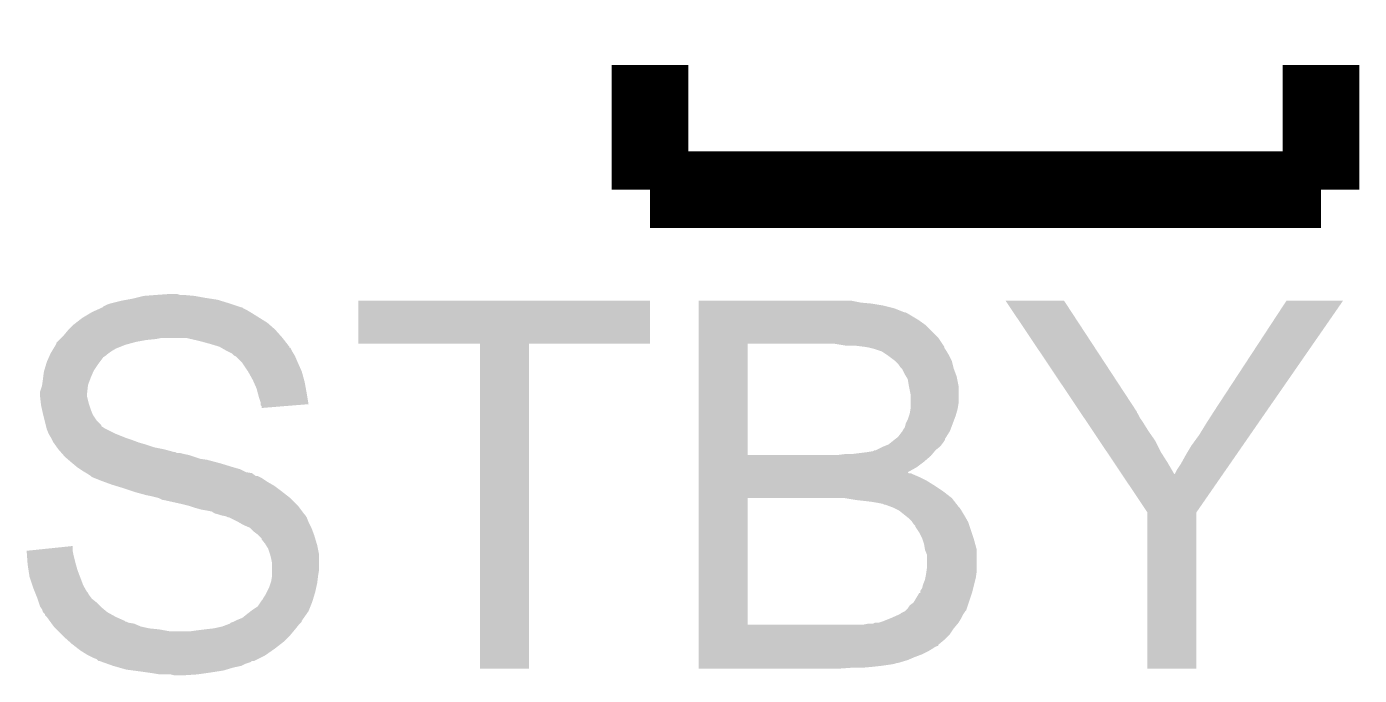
# Model space of a CAD drawing. Extents: x -4.2 to 27.1, y -3.9 to 55.1.
# Drawn here: x 3.302 to 6.833, y 6.205 to 7.925 of the extents above; entities that cross this region are included whole.
import ezdxf

# ---------------------------------------------------------------- set-up
doc = ezdxf.new("R2010")
doc.units = 0
doc.layers.add('MCP2517FD_CLICK_GTO', color=14, linetype='CONTINUOUS')

msp = doc.modelspace()

# ---------------------------------------------------------------- linework, layer by layer
at = {"layer": 'MCP2517FD_CLICK_GTO', "const_width": 0.2032}
for points in [[(4.953, 7.493), (4.953, 7.8232)], [(6.731, 7.493), (6.731, 7.8232)], [(4.953, 7.493), (6.731, 7.493)]]:
    msp.add_lwpolyline(points, dxfattribs=at)
at = {"layer": 'MCP2517FD_CLICK_GTO'}
for points in [[(3.56743, 7.2009), (3.5814, 7.20344), (3.807462, 7.2009), (3.790952, 7.20344)], [(3.5814, 7.20344), (3.59156, 7.20598), (3.790952, 7.20344), (3.77444, 7.20598)], [(3.59156, 7.20598), (3.611882, 7.21106), (3.77444, 7.20598), (3.7465, 7.21106)], [(3.611882, 7.21106), (3.6449, 7.2136), (3.7465, 7.21106), (3.71856, 7.2136)], [(3.6449, 7.2136), (3.68043, 7.216138), (3.708404, 7.2136), (3.700782, 7.216138)], [(3.68043, 7.216138), (3.680458, 7.21614), (3.700782, 7.216138), (3.680458, 7.21614)], [(3.470488, 7.16534), (3.474722, 7.16788), (3.8989, 7.16534), (3.894666, 7.16788)], [(3.474722, 7.16788), (3.485894, 7.17296), (3.894666, 7.16788), (3.886198, 7.17296)], [(3.485894, 7.17296), (3.497064, 7.178038), (3.886198, 7.17296), (3.876044, 7.178038)], [(3.497064, 7.178038), (3.502642, 7.180574), (3.876044, 7.178038), (3.873506, 7.180574)], [(3.502642, 7.180574), (3.502654, 7.18058), (3.873506, 7.180574), (3.870964, 7.18058)], [(3.502654, 7.18058), (3.50266, 7.180582), (3.870964, 7.18058), (3.870958, 7.180582)], [(3.50266, 7.180582), (3.505204, 7.183122), (3.870958, 7.180582), (3.863338, 7.183122)], [(3.505204, 7.183122), (3.515362, 7.1882), (3.863338, 7.183122), (3.848102, 7.1882)], [(3.515362, 7.1882), (3.52298, 7.190738), (3.848102, 7.1882), (3.840488, 7.190738)], [(3.52298, 7.190738), (3.522986, 7.19074), (3.840488, 7.190738), (3.84048, 7.19074)], [(3.522986, 7.19074), (3.55346, 7.19836), (3.84048, 7.19074), (3.815718, 7.19836)], [(3.55346, 7.19836), (3.56743, 7.2009), (3.815718, 7.19836), (3.807462, 7.2009)], [(4.18084, 7.084082), (4.18086, 7.198338), (4.952978, 7.084082), (4.953, 7.198338)], [(4.18086, 7.198338), (4.180862, 7.19836), (4.953, 7.198338), (4.180862, 7.19836)], [(5.08256, 7.19328), (5.082562, 7.19836), (5.5118, 7.19328), (5.486402, 7.19836)], [(5.08256, 7.19074), (5.08256, 7.19328), (5.53974, 7.19074), (5.5118, 7.19328)], [(5.08256, 7.18566), (5.08256, 7.19074), (5.57022, 7.18566), (5.53974, 7.19074)], [(5.08256, 7.178038), (5.08256, 7.18566), (5.600702, 7.178038), (5.57022, 7.18566)], [(5.08256, 7.16788), (5.08256, 7.178038), (5.626104, 7.16788), (5.600702, 7.178038)], [(5.08256, 7.167878), (5.08256, 7.16788), (5.628644, 7.167878), (5.626104, 7.16788)], [(5.08256, 7.1628), (5.08256, 7.167878), (5.638798, 7.1628), (5.628644, 7.167878)], [(5.895386, 7.19835), (5.89538, 7.198356), (6.050284, 7.19835), (5.89538, 7.198356)], [(6.092676, 6.903716), (5.895386, 7.19835), (6.24332, 6.903716), (6.050284, 7.19835)], [(6.4516, 6.91134), (6.639546, 7.198324), (6.590714, 6.91134), (6.789396, 7.198324)], [(6.639546, 7.198324), (6.63957, 7.19836), (6.789396, 7.198324), (6.63957, 7.19836)], [(3.41376, 7.12216), (3.426462, 7.13486), (3.95986, 7.12216), (3.945348, 7.13486)], [(3.426462, 7.13486), (3.432992, 7.13994), (3.945348, 7.13486), (3.939542, 7.13994)], [(3.432992, 7.13994), (3.449322, 7.152642), (3.939542, 7.13994), (3.919218, 7.152642)], [(3.449322, 7.152642), (3.470488, 7.16534), (3.919218, 7.152642), (3.8989, 7.16534)], [(5.082558, 7.0993), (5.08256, 7.134858), (5.71754, 7.0993), (5.681982, 7.134858)], [(5.08256, 7.147562), (5.08256, 7.1628), (5.6642, 7.147562), (5.638798, 7.1628)], [(5.08256, 7.134858), (5.08256, 7.147562), (5.681982, 7.134858), (5.6642, 7.147562)], [(3.38836, 7.09422), (3.3909, 7.09676), (3.6195, 7.09422), (3.644902, 7.09676)], [(3.3909, 7.09676), (3.39344, 7.0993), (3.644902, 7.09676), (3.657598, 7.0993)], [(3.39344, 7.0993), (3.393442, 7.099302), (3.98018, 7.0993), (3.980178, 7.099302)], [(3.393442, 7.099302), (3.39852, 7.10438), (3.980178, 7.099302), (3.975666, 7.10438)], [(3.39852, 7.10438), (3.411218, 7.119618), (3.975666, 7.10438), (3.96212, 7.119618)], [(3.411218, 7.119618), (3.41376, 7.12216), (3.96212, 7.119618), (3.95986, 7.12216)], [(3.7592, 7.09168), (3.726178, 7.0993), (3.986106, 7.09168), (3.98018, 7.0993)], [(5.082558, 7.08406), (5.082558, 7.0993), (5.7277, 7.08406), (5.71754, 7.0993)], [(3.3655, 7.05866), (3.368546, 7.06374), (3.518748, 7.05866), (3.52552, 7.06374)], [(3.368546, 7.06374), (3.373118, 7.07136), (3.52552, 7.06374), (3.538218, 7.07136)], [(3.373118, 7.07136), (3.379212, 7.08152), (3.538218, 7.07136), (3.563618, 7.08152)], [(3.379212, 7.08152), (3.38074, 7.084064), (3.563618, 7.08152), (3.572946, 7.084064)], [(3.38074, 7.084064), (3.380746, 7.086606), (3.572946, 7.084064), (3.582268, 7.086606)], [(3.380746, 7.086606), (3.38328, 7.08914), (3.582268, 7.086606), (3.59156, 7.08914)], [(3.38328, 7.08914), (3.38836, 7.09422), (3.59156, 7.08914), (3.6195, 7.09422)], [(3.78714, 7.08406), (3.7592, 7.09168), (3.992032, 7.08406), (3.986106, 7.09168)], [(3.812538, 7.076442), (3.78714, 7.08406), (3.997956, 7.076442), (3.992032, 7.08406)], [(3.81255, 7.076436), (3.812538, 7.076442), (3.99796, 7.076436), (3.997956, 7.076442)], [(3.816988, 7.0739), (3.81255, 7.076436), (3.997982, 7.0739), (3.99796, 7.076436)], [(3.817012, 7.073886), (3.816988, 7.0739), (4.000506, 7.073886), (3.997982, 7.0739)], [(3.830322, 7.06628), (3.817012, 7.073886), (4.004312, 7.06628), (4.000506, 7.073886)], [(3.835398, 7.063742), (3.830322, 7.06628), (4.00558, 7.063742), (4.004312, 7.06628)], [(3.845556, 7.058662), (3.835398, 7.063742), (4.008628, 7.058662), (4.00558, 7.063742)], [(4.503398, 7.08406), (4.18084, 7.084082), (4.952978, 7.08406), (4.952978, 7.084082)], [(4.5034, 7.084038), (4.503398, 7.08406), (4.63296, 7.084038), (4.952978, 7.08406)], [(4.50342, 6.223022), (4.5034, 7.084038), (4.632938, 6.223022), (4.63296, 7.084038)], [(5.082552, 6.789442), (5.082558, 7.08406), (5.21208, 6.789442), (5.212102, 7.08406)], [(5.473702, 7.07898), (5.443222, 7.08406), (5.731086, 7.07898), (5.7277, 7.08406)], [(5.51942, 7.07644), (5.4991, 7.07898), (5.732778, 7.07644), (5.731086, 7.07898)], [(5.519444, 7.076436), (5.51942, 7.07644), (5.73278, 7.076436), (5.732778, 7.07644)], [(5.53466, 7.0739), (5.519444, 7.076436), (5.732784, 7.0739), (5.73278, 7.076436)], [(5.534684, 7.073894), (5.53466, 7.0739), (5.732784, 7.073894), (5.732784, 7.0739)], [(5.544818, 7.07136), (5.534684, 7.073894), (5.734474, 7.07136), (5.732784, 7.073894)], [(5.560052, 7.066282), (5.544818, 7.07136), (5.73786, 7.066282), (5.734474, 7.07136)], [(5.567684, 7.063738), (5.560052, 7.066282), (5.739388, 7.063738), (5.73786, 7.066282)], [(5.58292, 7.05358), (5.567684, 7.063738), (5.74548, 7.05358), (5.739388, 7.063738)], [(3.34848, 7.01294), (3.353052, 7.02818), (3.4798, 7.01294), (3.48996, 7.02818)], [(3.353052, 7.02818), (3.35534, 7.035802), (3.48996, 7.02818), (3.495676, 7.035802)], [(3.35534, 7.035802), (3.360982, 7.048498), (3.495676, 7.035802), (3.505198, 7.048498)], [(3.360982, 7.048498), (3.363242, 7.05358), (3.505198, 7.048498), (3.51282, 7.05358)], [(3.363242, 7.05358), (3.36437, 7.056118), (3.51282, 7.05358), (3.51536, 7.056118)], [(3.36437, 7.056118), (3.3655, 7.05866), (3.51536, 7.056118), (3.518748, 7.05866)], [(3.85064, 7.053582), (3.845556, 7.058662), (4.011676, 7.053582), (4.008628, 7.058662)], [(3.855716, 7.051042), (3.85064, 7.053582), (4.013198, 7.051042), (4.011676, 7.053582)], [(3.855722, 7.051038), (3.855716, 7.051042), (4.0132, 7.051038), (4.013198, 7.051042)], [(3.873498, 7.033262), (3.855722, 7.051038), (4.02082, 7.033262), (4.0132, 7.051038)], [(3.8735, 7.03326), (3.873498, 7.033262), (4.02082, 7.03326), (4.02082, 7.033262)], [(3.88874, 7.0104), (3.8735, 7.03326), (4.030982, 7.0104), (4.02082, 7.03326)], [(5.60324, 7.038338), (5.58292, 7.05358), (5.753102, 7.038338), (5.74548, 7.05358)], [(5.61086, 7.03072), (5.60324, 7.038338), (5.755008, 7.03072), (5.753102, 7.038338)], [(5.615942, 7.023098), (5.61086, 7.03072), (5.756912, 7.023098), (5.755008, 7.03072)], [(3.34518, 6.99008), (3.345814, 6.99516), (3.470274, 6.99008), (3.47218, 6.99516)], [(3.345814, 6.99516), (3.34772, 7.010402), (3.47218, 6.99516), (3.478712, 7.010402)], [(3.34772, 7.010402), (3.34848, 7.01294), (3.478712, 7.010402), (3.4798, 7.01294)], [(3.90144, 6.98754), (3.88874, 7.0104), (4.037216, 6.98754), (4.030982, 7.0104)], [(5.621022, 7.018018), (5.615942, 7.023098), (5.758182, 7.018018), (5.756912, 7.023098)], [(5.621022, 7.018016), (5.621022, 7.018018), (5.758184, 7.018016), (5.758182, 7.018018)], [(5.62864, 7.002782), (5.621022, 7.018016), (5.763896, 7.002782), (5.758184, 7.018016)], [(5.63169, 6.997698), (5.62864, 7.002782), (5.7658, 6.997698), (5.763896, 7.002782)], [(5.63626, 6.990078), (5.63169, 6.997698), (5.767324, 6.990078), (5.7658, 6.997698)], [(3.33756, 6.951978), (3.337562, 6.957062), (3.46202, 6.951978), (3.462584, 6.957062)], [(3.337562, 6.957062), (3.34264, 6.972302), (3.462584, 6.957062), (3.464278, 6.972302)], [(3.34264, 6.972302), (3.343002, 6.974838), (3.464278, 6.972302), (3.46456, 6.974838)], [(3.343002, 6.974838), (3.34518, 6.99008), (3.46456, 6.974838), (3.470274, 6.99008)], [(3.903698, 6.982462), (3.90144, 6.98754), (4.0386, 6.982462), (4.037216, 6.98754)], [(3.9116, 6.964682), (3.903698, 6.982462), (4.041834, 6.964682), (4.0386, 6.982462)], [(3.914142, 6.95452), (3.9116, 6.964682), (4.04368, 6.95452), (4.041834, 6.964682)], [(5.6388, 6.97484), (5.63626, 6.990078), (5.770372, 6.97484), (5.767324, 6.990078)], [(5.63931, 6.972298), (5.6388, 6.97484), (5.77088, 6.972298), (5.770372, 6.97484)], [(5.64388, 6.949438), (5.63931, 6.972298), (5.77088, 6.949438), (5.77088, 6.972298)], [(3.33756, 6.944362), (3.33756, 6.951978), (3.46202, 6.944362), (3.46202, 6.951978)], [(3.337562, 6.944358), (3.33756, 6.944362), (3.46202, 6.944358), (3.46202, 6.944362)], [(3.339818, 6.924042), (3.337562, 6.944358), (3.4671, 6.924042), (3.46202, 6.944358)], [(3.3401, 6.921502), (3.339818, 6.924042), (3.467948, 6.921502), (3.4671, 6.924042)], [(3.342924, 6.9088), (3.3401, 6.921502), (3.47218, 6.9088), (3.467948, 6.921502)], [(3.916682, 6.94436), (3.914142, 6.95452), (4.045366, 6.94436), (4.04368, 6.95452)], [(3.921758, 6.929122), (3.916682, 6.94436), (4.047894, 6.929122), (4.045366, 6.94436)], [(3.92176, 6.924038), (3.921758, 6.929122), (4.048736, 6.924038), (4.047894, 6.929122)], [(3.92176, 6.921506), (3.92176, 6.924038), (4.017644, 6.921506), (4.048736, 6.924038)], [(3.924294, 6.918966), (3.92176, 6.921506), (3.986456, 6.918966), (4.017644, 6.921506)], [(5.64388, 6.926578), (5.64388, 6.949438), (5.77088, 6.926578), (5.77088, 6.949438)], [(5.64388, 6.913878), (5.64388, 6.926578), (5.768762, 6.913878), (5.77088, 6.926578)], [(3.34518, 6.89864), (3.342924, 6.9088), (3.476246, 6.89864), (3.47218, 6.9088)], [(3.345816, 6.896098), (3.34518, 6.89864), (3.477262, 6.896098), (3.476246, 6.89864)], [(3.349626, 6.880858), (3.345816, 6.896098), (3.487422, 6.880858), (3.477262, 6.896098)], [(3.9243, 6.913904), (3.924294, 6.918966), (3.9243, 6.913904), (3.986456, 6.918966)], [(5.63626, 6.8834), (5.639644, 6.89356), (5.759448, 6.8834), (5.76326, 6.89356)], [(5.639644, 6.89356), (5.641338, 6.898638), (5.76326, 6.89356), (5.76471, 6.898638)], [(5.641338, 6.898638), (5.643456, 6.911338), (5.76471, 6.898638), (5.76834, 6.911338)], [(5.643456, 6.911338), (5.64388, 6.913878), (5.76834, 6.911338), (5.768762, 6.913878)], [(6.09438, 6.901174), (6.092676, 6.903716), (6.243326, 6.901174), (6.24332, 6.903716)], [(6.096078, 6.898636), (6.09438, 6.901174), (6.245862, 6.898636), (6.243326, 6.901174)], [(6.10288, 6.888478), (6.096078, 6.898636), (6.250942, 6.888478), (6.245862, 6.898636)], [(6.113084, 6.87324), (6.10288, 6.888478), (6.2611, 6.87324), (6.250942, 6.888478)], [(6.42874, 6.87578), (6.4516, 6.91134), (6.566096, 6.87578), (6.590714, 6.91134)], [(3.352802, 6.868154), (3.349626, 6.880858), (3.50012, 6.868154), (3.487422, 6.880858)], [(3.353438, 6.865616), (3.352802, 6.868154), (3.500128, 6.865616), (3.50012, 6.868154)], [(3.354706, 6.86054), (3.353438, 6.865616), (3.507742, 6.86054), (3.500128, 6.865616)], [(3.35534, 6.858002), (3.354706, 6.86054), (3.512818, 6.858002), (3.507742, 6.86054)], [(3.36042, 6.8453), (3.35534, 6.858002), (3.53822, 6.8453), (3.512818, 6.858002)], [(5.61848, 6.847838), (5.621018, 6.85038), (5.744842, 6.847838), (5.746432, 6.85038)], [(5.621018, 6.85038), (5.622288, 6.852918), (5.746432, 6.85038), (5.748018, 6.852918)], [(5.622288, 6.852918), (5.62356, 6.855458), (5.748018, 6.852918), (5.74897, 6.855458)], [(5.62356, 6.855458), (5.628638, 6.863076), (5.74897, 6.855458), (5.751826, 6.863076)], [(5.628638, 6.863076), (5.631178, 6.873238), (5.751826, 6.863076), (5.755638, 6.873238)], [(5.631178, 6.873238), (5.63626, 6.8834), (5.755638, 6.873238), (5.759448, 6.8834)], [(6.12669, 6.852922), (6.113084, 6.87324), (6.2738, 6.852922), (6.2611, 6.87324)], [(6.1437, 6.827518), (6.12669, 6.852922), (6.29158, 6.827518), (6.2738, 6.852922)], [(6.40842, 6.84276), (6.42874, 6.87578), (6.543236, 6.84276), (6.566096, 6.87578)], [(3.36042, 6.845298), (3.36042, 6.8453), (3.538226, 6.845298), (3.53822, 6.8453)], [(3.366516, 6.83514), (3.36042, 6.845298), (3.563618, 6.83514), (3.538226, 6.845298)], [(3.36804, 6.832598), (3.366516, 6.83514), (3.571246, 6.832598), (3.563618, 6.83514)], [(3.36931, 6.83006), (3.36804, 6.832598), (3.57886, 6.83006), (3.571246, 6.832598)], [(3.37312, 6.822442), (3.36931, 6.83006), (3.599178, 6.822442), (3.57886, 6.83006)], [(3.37675, 6.81736), (3.37312, 6.822442), (3.61696, 6.81736), (3.599178, 6.822442)], [(3.382192, 6.80974), (3.37675, 6.81736), (3.639822, 6.80974), (3.61696, 6.81736)], [(5.57276, 6.81228), (5.585458, 6.81736), (5.722618, 6.81228), (5.726428, 6.81736)], [(5.585458, 6.81736), (5.591808, 6.82244), (5.726428, 6.81736), (5.73024, 6.82244)], [(5.591808, 6.82244), (5.601326, 6.830054), (5.73024, 6.82244), (5.735316, 6.830054)], [(5.601326, 6.830054), (5.604504, 6.832596), (5.735316, 6.830054), (5.73532, 6.832596)], [(5.604504, 6.832596), (5.610858, 6.837678), (5.73532, 6.832596), (5.738494, 6.837678)], [(5.610858, 6.837678), (5.61848, 6.847838), (5.738494, 6.837678), (5.744842, 6.847838)], [(6.164108, 6.79704), (6.1437, 6.827518), (6.306822, 6.79704), (6.29158, 6.827518)], [(6.37286, 6.78942), (6.388098, 6.814818), (6.506308, 6.78942), (6.523892, 6.814818)], [(6.388098, 6.814818), (6.40842, 6.84276), (6.523892, 6.814818), (6.543236, 6.84276)], [(3.38582, 6.80466), (3.382192, 6.80974), (3.66522, 6.80466), (3.639822, 6.80974)], [(3.38582, 6.804658), (3.38582, 6.80466), (3.665228, 6.804658), (3.66522, 6.80466)], [(3.392486, 6.79704), (3.38582, 6.804658), (3.693162, 6.79704), (3.665228, 6.804658)], [(3.392488, 6.797038), (3.392486, 6.79704), (3.695704, 6.797038), (3.693162, 6.79704)], [(3.39471, 6.7945), (3.392488, 6.797038), (3.700784, 6.7945), (3.695704, 6.797038)], [(3.396932, 6.79196), (3.39471, 6.7945), (3.71856, 6.79196), (3.708402, 6.7945)], [(3.399156, 6.789418), (3.396932, 6.79196), (3.73126, 6.789418), (3.71856, 6.79196)], [(3.403598, 6.78434), (3.399156, 6.789418), (3.746498, 6.78434), (3.73126, 6.789418)], [(3.409526, 6.77926), (3.403598, 6.78434), (3.761742, 6.77926), (3.746498, 6.78434)], [(3.41249, 6.77672), (3.409526, 6.77926), (3.779522, 6.77672), (3.761742, 6.77926)], [(5.082552, 6.78942), (5.082552, 6.789442), (5.450838, 6.78942), (5.21208, 6.789442)], [(5.082552, 6.786878), (5.082552, 6.78942), (5.69722, 6.786878), (5.699336, 6.78942)], [(5.082552, 6.77164), (5.082552, 6.786878), (5.679442, 6.77164), (5.69722, 6.786878)], [(5.450838, 6.78942), (5.47116, 6.79196), (5.699336, 6.78942), (5.701454, 6.79196)], [(5.488938, 6.79196), (5.52958, 6.79704), (5.701454, 6.79196), (5.705686, 6.79704)], [(5.52958, 6.79704), (5.544816, 6.799578), (5.705686, 6.79704), (5.7078, 6.799578)], [(5.544816, 6.799578), (5.547354, 6.802114), (5.7078, 6.799578), (5.709914, 6.802114)], [(5.547354, 6.802114), (5.550742, 6.802118), (5.709914, 6.802114), (5.709918, 6.802118)], [(5.550742, 6.802118), (5.552436, 6.80212), (5.709918, 6.802118), (5.70992, 6.80212)], [(5.552436, 6.80212), (5.572754, 6.812278), (5.70992, 6.80212), (5.722618, 6.812278)], [(5.572754, 6.812278), (5.57276, 6.81228), (5.722618, 6.812278), (5.722618, 6.81228)], [(6.182818, 6.7691), (6.164108, 6.79704), (6.3246, 6.7691), (6.306822, 6.79704)], [(6.360158, 6.766558), (6.37286, 6.78942), (6.490482, 6.766558), (6.506308, 6.78942)], [(3.42138, 6.7691), (3.41249, 6.77672), (3.808096, 6.7691), (3.779522, 6.77672)], [(3.424428, 6.76656), (3.42138, 6.7691), (3.81762, 6.76656), (3.808096, 6.7691)], [(3.43662, 6.7564), (3.424428, 6.76656), (3.85064, 6.7564), (3.81762, 6.76656)], [(3.44424, 6.75132), (3.43662, 6.7564), (3.86842, 6.75132), (3.85064, 6.7564)], [(3.45186, 6.746238), (3.44424, 6.75132), (3.878586, 6.746238), (3.86842, 6.75132)], [(3.456092, 6.7437), (3.45186, 6.746238), (3.883662, 6.7437), (3.878586, 6.746238)], [(3.460332, 6.741158), (3.456092, 6.7437), (3.898904, 6.741158), (3.883662, 6.7437)], [(5.08255, 6.74368), (5.082552, 6.756398), (5.63628, 6.74368), (5.65912, 6.756398)], [(5.08255, 6.74116), (5.08255, 6.74368), (5.638806, 6.74116), (5.63628, 6.74368)], [(5.082552, 6.756398), (5.082552, 6.77164), (5.65912, 6.756398), (5.679442, 6.77164)], [(6.203214, 6.73864), (6.182818, 6.7691), (6.3424, 6.73864), (6.3246, 6.7691)], [(6.344922, 6.741164), (6.350002, 6.751322), (6.472902, 6.741164), (6.479934, 6.751322)], [(6.350002, 6.751322), (6.360158, 6.766558), (6.479934, 6.751322), (6.490482, 6.766558)], [(3.464562, 6.73862), (3.460332, 6.741158), (3.90229, 6.73862), (3.898904, 6.741158)], [(3.47218, 6.73354), (3.464562, 6.73862), (3.909064, 6.73354), (3.90229, 6.73862)], [(3.472184, 6.733538), (3.47218, 6.73354), (3.914144, 6.733538), (3.909064, 6.73354)], [(3.47472, 6.731004), (3.472184, 6.733538), (3.919212, 6.731004), (3.914144, 6.733538)], [(3.481084, 6.728458), (3.47472, 6.731004), (3.924302, 6.728458), (3.919212, 6.731004)], [(3.50012, 6.72084), (3.481084, 6.728458), (3.935732, 6.72084), (3.924302, 6.728458)], [(3.5071, 6.718302), (3.50012, 6.72084), (3.939538, 6.718302), (3.935732, 6.72084)], [(3.52806, 6.710678), (3.5071, 6.718302), (3.95288, 6.710678), (3.939538, 6.718302)], [(3.536312, 6.70814), (3.52806, 6.710678), (3.95732, 6.70814), (3.95288, 6.710678)], [(3.56108, 6.70052), (3.536312, 6.70814), (3.96748, 6.70052), (3.95732, 6.70814)], [(5.08255, 6.741158), (5.08255, 6.74116), (5.643884, 6.741158), (5.638806, 6.74116)], [(5.08255, 6.73862), (5.08255, 6.741158), (5.64896, 6.73862), (5.643884, 6.741158)], [(5.08255, 6.731), (5.08255, 6.73862), (5.66674, 6.731), (5.64896, 6.73862)], [(5.08255, 6.72084), (5.08255, 6.731), (5.687058, 6.72084), (5.66674, 6.731)], [(5.08255, 6.70814), (5.08255, 6.72084), (5.70738, 6.70814), (5.687058, 6.72084)], [(5.08255, 6.6929), (5.08255, 6.70814), (5.73024, 6.6929), (5.70738, 6.70814)], [(6.271256, 6.637026), (6.203214, 6.73864), (6.400806, 6.637026), (6.471154, 6.73864)], [(6.3424, 6.73864), (6.344922, 6.741164), (6.471154, 6.73864), (6.472902, 6.741164)], [(3.58394, 6.6929), (3.56108, 6.70052), (3.97764, 6.6929), (3.96748, 6.70052)], [(3.59156, 6.69036), (3.58394, 6.6929), (3.980906, 6.69036), (3.97764, 6.6929)], [(3.6195, 6.68274), (3.59156, 6.69036), (3.990702, 6.68274), (3.980906, 6.69036)], [(3.6322, 6.6802), (3.6195, 6.68274), (3.993968, 6.6802), (3.990702, 6.68274)], [(3.652518, 6.675122), (3.6322, 6.6802), (4.000496, 6.675122), (3.993968, 6.6802)], [(3.652526, 6.675118), (3.652518, 6.675122), (4.0005, 6.675118), (4.000496, 6.675122)], [(3.662676, 6.670042), (3.652526, 6.675118), (4.005576, 6.670042), (4.0005, 6.675118)], [(5.082542, 6.339862), (5.08255, 6.67512), (5.21208, 6.339862), (5.212102, 6.67512)], [(5.08255, 6.67512), (5.08255, 6.6929), (5.7531, 6.67512), (5.73024, 6.6929)], [(5.468634, 6.675118), (5.468622, 6.67512), (5.753102, 6.675118), (5.7531, 6.67512)], [(5.499098, 6.67004), (5.468634, 6.675118), (5.757052, 6.67004), (5.753102, 6.675118)], [(3.665218, 6.67004), (3.662676, 6.670042), (4.005578, 6.67004), (4.005576, 6.670042)], [(3.71094, 6.65988), (3.665218, 6.67004), (4.015738, 6.65988), (4.005578, 6.67004)], [(3.73126, 6.654798), (3.71094, 6.65988), (4.02082, 6.654798), (4.015738, 6.65988)], [(3.7465, 6.64972), (3.73126, 6.654798), (4.02463, 6.64972), (4.02082, 6.654798)], [(3.764278, 6.64464), (3.7465, 6.64972), (4.028442, 6.64464), (4.02463, 6.64972)], [(3.77952, 6.6421), (3.764278, 6.64464), (4.030346, 6.6421), (4.028442, 6.64464)], [(3.792218, 6.639562), (3.77952, 6.6421), (4.03225, 6.639562), (4.030346, 6.6421)], [(3.799836, 6.634482), (3.792218, 6.639562), (4.036062, 6.634482), (4.03225, 6.639562)], [(5.52196, 6.6675), (5.499098, 6.67004), (5.759028, 6.6675), (5.757052, 6.67004)], [(5.54228, 6.66496), (5.52196, 6.6675), (5.761004, 6.66496), (5.759028, 6.6675)], [(5.55752, 6.66242), (5.54228, 6.66496), (5.76298, 6.66242), (5.761004, 6.66496)], [(5.570222, 6.659878), (5.55752, 6.66242), (5.764958, 6.659878), (5.76298, 6.66242)], [(5.575304, 6.65734), (5.570222, 6.659878), (5.766932, 6.65734), (5.764958, 6.659878)], [(5.577844, 6.657338), (5.575304, 6.65734), (5.766934, 6.657338), (5.766932, 6.65734)], [(5.591388, 6.65226), (5.577844, 6.657338), (5.770882, 6.65226), (5.766934, 6.657338)], [(5.59816, 6.64972), (5.591388, 6.65226), (5.77342, 6.64972), (5.770882, 6.65226)], [(5.613396, 6.642102), (5.59816, 6.64972), (5.7785, 6.642102), (5.77342, 6.64972)], [(5.6134, 6.6421), (5.613396, 6.642102), (5.778502, 6.6421), (5.7785, 6.642102)], [(5.629276, 6.6294), (5.6134, 6.6421), (5.78612, 6.6294), (5.778502, 6.6421)], [(3.799844, 6.63448), (3.799836, 6.634482), (4.036062, 6.63448), (4.036062, 6.634482)], [(3.809994, 6.63194), (3.799844, 6.63448), (4.0386, 6.63194), (4.036062, 6.63448)], [(3.81, 6.631938), (3.809994, 6.63194), (4.038602, 6.631938), (4.0386, 6.63194)], [(3.81762, 6.629402), (3.81, 6.631938), (4.040292, 6.629402), (4.038602, 6.631938)], [(3.830318, 6.62686), (3.81762, 6.629402), (4.041988, 6.62686), (4.040292, 6.629402)], [(3.835396, 6.624322), (3.830318, 6.62686), (4.04368, 6.624322), (4.041988, 6.62686)], [(3.837936, 6.62432), (3.835396, 6.624322), (4.04368, 6.62432), (4.04368, 6.624322)], [(3.85826, 6.61416), (3.837936, 6.62432), (4.047744, 6.61416), (4.04368, 6.62432)], [(3.862706, 6.61162), (3.85826, 6.61416), (4.04876, 6.61162), (4.047744, 6.61416)], [(3.876038, 6.604), (3.862706, 6.61162), (4.05257, 6.604), (4.04876, 6.61162)], [(3.893816, 6.596382), (3.876038, 6.604), (4.05638, 6.596382), (4.05257, 6.604)], [(5.6388, 6.62178), (5.629276, 6.6294), (5.790474, 6.62178), (5.78612, 6.6294)], [(5.64642, 6.61416), (5.6388, 6.62178), (5.794828, 6.61416), (5.790474, 6.62178)], [(5.648116, 6.611618), (5.64642, 6.61416), (5.79628, 6.611618), (5.794828, 6.61416)], [(5.651502, 6.606538), (5.648116, 6.611618), (5.797974, 6.606538), (5.79628, 6.611618)], [(5.65658, 6.601454), (5.651502, 6.606538), (5.799668, 6.601454), (5.797974, 6.606538)], [(6.271258, 6.637016), (6.271256, 6.637026), (6.4008, 6.637016), (6.400806, 6.637026)], [(6.27126, 6.223022), (6.271258, 6.637016), (6.400778, 6.223022), (6.4008, 6.637016)], [(3.89382, 6.59638), (3.893816, 6.596382), (4.05638, 6.59638), (4.05638, 6.596382)], [(3.90398, 6.586222), (3.89382, 6.59638), (4.06019, 6.586222), (4.05638, 6.59638)], [(3.914138, 6.5786), (3.90398, 6.586222), (4.06305, 6.5786), (4.06019, 6.586222)], [(3.916678, 6.576062), (3.914138, 6.5786), (4.064, 6.576062), (4.06305, 6.5786)], [(3.924294, 6.568446), (3.916678, 6.576062), (4.066286, 6.568446), (4.064, 6.576062)], [(3.9243, 6.565906), (3.924294, 6.568446), (4.067048, 6.565906), (4.066286, 6.568446)], [(5.656584, 6.598914), (5.65658, 6.601454), (5.800516, 6.598914), (5.799668, 6.601454)], [(5.66674, 6.583678), (5.656584, 6.598914), (5.805594, 6.583678), (5.800516, 6.598914)], [(5.67436, 6.568438), (5.66674, 6.583678), (5.810674, 6.568438), (5.805594, 6.583678)], [(5.675208, 6.5659), (5.67436, 6.568438), (5.811518, 6.5659), (5.810674, 6.568438)], [(3.30202, 6.53542), (3.42392, 6.548096), (3.42392, 6.53542), (3.42392, 6.548096)], [(3.302022, 6.535418), (3.30202, 6.53542), (3.42392, 6.535418), (3.42392, 6.53542)], [(3.30292, 6.52272), (3.302022, 6.535418), (3.42646, 6.52272), (3.42392, 6.535418)], [(3.93446, 6.5532), (3.9243, 6.565906), (4.07086, 6.5532), (4.067048, 6.565906)], [(3.935984, 6.550662), (3.93446, 6.5532), (4.07162, 6.550662), (4.07086, 6.5532)], [(3.94208, 6.540502), (3.935984, 6.550662), (4.073652, 6.540502), (4.07162, 6.550662)], [(3.94716, 6.525258), (3.94208, 6.540502), (4.0767, 6.525258), (4.073652, 6.540502)], [(5.67944, 6.5532), (5.675208, 6.5659), (5.814984, 6.5532), (5.811518, 6.5659)], [(5.681982, 6.537958), (5.67944, 6.5532), (5.81914, 6.537958), (5.814984, 6.5532)], [(5.68706, 6.525256), (5.681982, 6.537958), (5.81914, 6.525256), (5.81914, 6.537958)], [(3.30436, 6.5024), (3.30292, 6.52272), (3.43154, 6.5024), (3.42646, 6.52272)], [(3.30454, 6.499858), (3.30436, 6.5024), (3.432268, 6.499858), (3.43154, 6.5024)], [(3.306886, 6.48462), (3.30454, 6.499858), (3.43662, 6.48462), (3.432268, 6.499858)], [(3.9497, 6.5151), (3.94716, 6.525258), (4.0767, 6.5151), (4.0767, 6.525258)], [(3.95224, 6.502402), (3.9497, 6.5151), (4.0767, 6.502402), (4.0767, 6.5151)], [(3.95224, 6.484618), (3.95224, 6.502402), (4.0767, 6.484618), (4.0767, 6.502402)], [(5.68706, 6.4897), (5.68706, 6.525256), (5.81914, 6.4897), (5.81914, 6.525256)], [(3.30962, 6.46684), (3.306886, 6.48462), (3.443288, 6.46684), (3.43662, 6.48462)], [(3.317242, 6.443978), (3.30962, 6.46684), (3.45186, 6.443978), (3.443288, 6.46684)], [(3.9497, 6.45414), (3.952238, 6.46938), (4.072254, 6.45414), (4.07416, 6.46938)], [(3.952238, 6.46938), (3.95224, 6.469382), (4.07416, 6.46938), (4.07416, 6.469382)], [(3.95224, 6.469382), (3.95224, 6.484618), (4.07416, 6.469382), (4.0767, 6.484618)], [(5.681978, 6.459218), (5.682994, 6.4643), (5.815328, 6.459218), (5.8166, 6.4643)], [(5.682994, 6.4643), (5.68452, 6.471922), (5.8166, 6.4643), (5.817688, 6.471922)], [(5.68452, 6.471922), (5.68597, 6.48208), (5.817688, 6.471922), (5.81914, 6.48208)], [(5.68597, 6.48208), (5.68706, 6.4897), (5.81914, 6.48208), (5.81914, 6.4897)], [(3.31978, 6.436358), (3.317242, 6.443978), (3.456216, 6.436358), (3.45186, 6.443978)], [(3.323844, 6.4262), (3.31978, 6.436358), (3.462022, 6.4262), (3.456216, 6.436358)], [(3.324862, 6.423656), (3.323844, 6.4262), (3.464562, 6.423656), (3.462022, 6.4262)], [(3.93446, 6.418582), (3.93827, 6.426202), (4.064254, 6.418582), (4.06654, 6.426202)], [(3.93827, 6.426202), (3.94462, 6.438902), (4.06654, 6.426202), (4.069362, 6.438902)], [(3.94462, 6.438902), (3.948006, 6.449062), (4.069362, 6.438902), (4.07162, 6.449062)], [(3.948006, 6.449062), (3.9497, 6.45414), (4.07162, 6.449062), (4.072254, 6.45414)], [(5.669258, 6.423662), (5.66928, 6.428736), (5.80644, 6.423662), (5.807708, 6.428736)], [(5.66928, 6.428736), (5.674358, 6.436356), (5.807708, 6.428736), (5.809612, 6.436356)], [(5.674358, 6.436356), (5.6769, 6.446518), (5.809612, 6.436356), (5.812154, 6.446518)], [(5.6769, 6.446518), (5.681978, 6.459218), (5.812154, 6.446518), (5.815328, 6.459218)], [(3.326892, 6.41858), (3.324862, 6.423656), (3.467102, 6.41858), (3.464562, 6.423656)], [(3.32994, 6.41096), (3.326892, 6.41858), (3.472816, 6.41096), (3.467102, 6.41858)], [(3.330788, 6.408418), (3.32994, 6.41096), (3.474722, 6.408418), (3.472816, 6.41096)], [(3.334174, 6.39826), (3.330788, 6.408418), (3.48742, 6.39826), (3.474722, 6.408418)], [(3.33756, 6.3881), (3.334174, 6.39826), (3.49758, 6.3881), (3.48742, 6.39826)], [(3.914142, 6.388102), (3.922606, 6.4008), (4.05384, 6.388102), (4.058922, 6.4008)], [(3.922606, 6.4008), (3.924302, 6.403342), (4.058922, 6.4008), (4.059684, 6.403342)], [(3.924302, 6.403342), (3.926842, 6.405884), (4.059684, 6.403342), (4.060446, 6.405884)], [(3.926842, 6.405884), (3.929382, 6.410962), (4.060446, 6.405884), (4.061968, 6.410962)], [(3.929382, 6.410962), (3.93446, 6.418582), (4.061968, 6.410962), (4.064254, 6.418582)], [(5.636258, 6.383018), (5.641338, 6.390638), (5.792888, 6.383018), (5.79543, 6.390638)], [(5.641338, 6.390638), (5.651496, 6.398258), (5.79543, 6.390638), (5.79797, 6.398258)], [(5.651496, 6.398258), (5.666736, 6.42365), (5.79797, 6.398258), (5.806434, 6.42365)], [(5.666736, 6.42365), (5.669258, 6.42366), (5.806434, 6.42365), (5.806438, 6.42366)], [(5.669258, 6.42366), (5.669258, 6.423662), (5.806438, 6.42366), (5.80644, 6.423662)], [(3.339254, 6.38556), (3.33756, 6.3881), (3.50012, 6.38556), (3.49758, 6.3881)], [(3.342638, 6.380484), (3.339254, 6.38556), (3.506212, 6.380484), (3.50012, 6.38556)], [(3.34518, 6.372864), (3.342638, 6.380484), (3.515356, 6.372864), (3.506212, 6.380484)], [(3.345186, 6.372858), (3.34518, 6.372864), (3.515362, 6.372858), (3.515356, 6.372864)], [(3.350254, 6.367786), (3.345186, 6.372858), (3.524492, 6.367786), (3.515362, 6.372858)], [(3.35026, 6.365246), (3.350254, 6.367786), (3.529064, 6.365246), (3.524492, 6.367786)], [(3.355338, 6.36016), (3.35026, 6.365246), (3.538218, 6.36016), (3.529064, 6.365246)], [(3.36273, 6.349998), (3.355338, 6.36016), (3.56108, 6.349998), (3.538218, 6.36016)], [(3.8608, 6.35254), (3.8735, 6.357622), (4.03276, 6.35254), (4.036316, 6.357622)], [(3.8735, 6.357622), (3.895722, 6.375398), (4.036316, 6.357622), (4.048758, 6.375398)], [(3.895722, 6.375398), (3.8989, 6.37794), (4.048758, 6.375398), (4.049774, 6.37794)], [(3.8989, 6.37794), (3.914142, 6.388102), (4.049774, 6.37794), (4.05384, 6.388102)], [(5.567682, 6.34746), (5.59308, 6.35762), (5.772402, 6.34746), (5.778498, 6.35762)], [(5.59308, 6.35762), (5.593084, 6.357622), (5.778498, 6.35762), (5.7785, 6.357622)], [(5.593084, 6.357622), (5.615936, 6.367778), (5.7785, 6.357622), (5.78358, 6.367778)], [(5.615936, 6.367778), (5.61848, 6.370318), (5.78358, 6.367778), (5.785272, 6.370318)], [(5.61848, 6.370318), (5.628636, 6.375398), (5.785272, 6.370318), (5.788658, 6.375398)], [(5.628636, 6.375398), (5.628638, 6.3754), (5.788658, 6.375398), (5.78866, 6.3754)], [(5.628638, 6.3754), (5.631176, 6.377938), (5.78866, 6.3754), (5.791196, 6.377938)], [(5.631176, 6.377938), (5.636258, 6.383018), (5.791196, 6.377938), (5.792888, 6.383018)], [(3.364576, 6.34746), (3.36273, 6.349998), (3.563626, 6.34746), (3.56108, 6.349998)], [(3.364578, 6.347458), (3.364576, 6.34746), (3.566164, 6.347458), (3.563626, 6.34746)], [(3.366424, 6.34492), (3.364578, 6.347458), (3.571242, 6.34492), (3.566164, 6.347458)], [(3.368274, 6.342378), (3.366424, 6.34492), (3.586482, 6.342378), (3.571242, 6.34492)], [(3.373814, 6.33476), (3.368274, 6.342378), (3.604262, 6.33476), (3.586482, 6.342378)], [(3.37566, 6.332222), (3.373814, 6.33476), (3.615684, 6.332222), (3.604262, 6.33476)], [(3.378202, 6.32968), (3.37566, 6.332222), (3.627122, 6.32968), (3.615684, 6.332222)], [(3.380742, 6.32714), (3.378202, 6.32968), (3.65252, 6.32714), (3.627122, 6.32968)], [(3.385822, 6.32206), (3.380742, 6.32714), (3.680462, 6.32206), (3.65252, 6.32714)], [(3.39598, 6.311902), (3.385822, 6.32206), (4.000502, 6.311902), (4.008966, 6.32206)], [(3.73634, 6.32206), (3.75412, 6.3246), (4.008966, 6.32206), (4.011082, 6.3246)], [(3.75412, 6.3246), (3.77444, 6.32714), (4.011082, 6.3246), (4.0132, 6.32714)], [(3.77444, 6.32714), (3.7973, 6.32968), (4.0132, 6.32714), (4.01523, 6.32968)], [(3.7973, 6.32968), (3.820162, 6.334762), (4.01523, 6.32968), (4.019296, 6.334762)], [(3.820162, 6.334762), (3.833692, 6.339838), (4.019296, 6.334762), (4.023358, 6.339838)], [(3.833692, 6.339838), (3.84048, 6.342384), (4.023358, 6.339838), (4.025904, 6.342384)], [(3.84048, 6.342384), (3.843024, 6.34492), (4.025904, 6.342384), (4.02844, 6.34492)], [(3.843024, 6.34492), (3.850622, 6.347454), (4.02844, 6.34492), (4.030974, 6.347454)], [(3.850622, 6.347454), (3.85064, 6.34746), (4.030974, 6.347454), (4.030974, 6.34746)], [(3.85064, 6.34746), (3.855712, 6.349996), (4.030974, 6.34746), (4.03098, 6.349996)], [(3.855712, 6.349996), (3.8608, 6.35254), (4.03098, 6.349996), (4.03276, 6.35254)], [(5.082542, 6.33984), (5.082542, 6.339862), (5.519418, 6.33984), (5.21208, 6.339862)], [(5.082542, 6.32968), (5.082542, 6.33984), (5.75818, 6.32968), (5.766646, 6.33984)], [(5.082542, 6.314438), (5.082542, 6.32968), (5.748018, 6.314438), (5.75818, 6.32968)], [(5.519418, 6.33984), (5.532118, 6.34238), (5.766646, 6.33984), (5.768762, 6.34238)], [(5.544816, 6.34238), (5.549896, 6.344918), (5.768762, 6.34238), (5.770878, 6.344918)], [(5.549896, 6.344918), (5.560056, 6.34492), (5.770878, 6.344918), (5.77088, 6.34492)], [(5.560056, 6.34492), (5.567682, 6.34746), (5.77088, 6.34492), (5.772402, 6.34746)], [(3.39852, 6.30936), (3.39598, 6.311902), (3.997958, 6.30936), (4.000502, 6.311902)], [(3.415666, 6.29412), (3.39852, 6.30936), (3.982718, 6.29412), (3.997958, 6.30936)], [(3.42138, 6.28904), (3.415666, 6.29412), (3.976186, 6.28904), (3.982718, 6.29412)], [(3.43771, 6.27634), (3.42138, 6.28904), (3.95986, 6.27634), (3.976186, 6.28904)], [(5.08254, 6.2992), (5.082542, 6.314438), (5.73278, 6.2992), (5.748018, 6.314438)], [(5.08254, 6.286492), (5.08254, 6.2992), (5.71754, 6.286492), (5.73278, 6.2992)], [(5.08254, 6.283956), (5.08254, 6.286492), (5.717524, 6.283956), (5.71754, 6.286492)], [(3.44424, 6.27126), (3.43771, 6.27634), (3.952602, 6.27126), (3.95986, 6.27634)], [(3.464562, 6.25856), (3.44424, 6.27126), (3.934458, 6.25856), (3.952602, 6.27126)], [(3.4798, 6.25094), (3.464562, 6.25856), (3.919216, 6.25094), (3.934458, 6.25856)], [(3.487416, 6.2484), (3.4798, 6.25094), (3.914136, 6.2484), (3.919216, 6.25094)], [(5.08254, 6.281418), (5.08254, 6.283956), (5.709916, 6.281418), (5.717524, 6.283956)], [(5.08254, 6.27634), (5.08254, 6.281418), (5.702302, 6.27634), (5.709916, 6.281418)], [(5.08254, 6.26872), (5.08254, 6.27634), (5.6896, 6.26872), (5.702302, 6.27634)], [(5.08254, 6.2611), (5.08254, 6.26872), (5.67436, 6.2611), (5.6896, 6.26872)], [(5.08254, 6.25348), (5.08254, 6.2611), (5.65404, 6.25348), (5.67436, 6.2611)], [(5.08254, 6.245858), (5.08254, 6.25348), (5.63626, 6.245858), (5.65404, 6.25348)], [(3.492494, 6.243326), (3.487416, 6.2484), (3.903988, 6.243326), (3.914136, 6.2484)], [(3.495036, 6.24332), (3.492494, 6.243326), (3.903976, 6.24332), (3.903988, 6.243326)], [(3.495054, 6.243314), (3.495036, 6.24332), (3.898894, 6.243314), (3.903976, 6.24332)], [(3.50215, 6.24078), (3.495054, 6.243314), (3.896356, 6.24078), (3.898894, 6.243314)], [(3.516376, 6.2357), (3.50215, 6.24078), (3.88112, 6.2357), (3.896356, 6.24078)], [(3.5306, 6.23062), (3.516376, 6.2357), (3.87096, 6.23062), (3.88112, 6.2357)], [(3.530608, 6.230618), (3.5306, 6.23062), (3.870958, 6.230618), (3.87096, 6.23062)], [(3.54838, 6.22554), (3.530608, 6.230618), (3.848102, 6.22554), (3.870958, 6.230618)], [(3.566158, 6.22046), (3.54838, 6.22554), (3.831166, 6.22046), (3.848102, 6.22554)], [(3.58521, 6.21792), (3.566158, 6.22046), (3.8227, 6.21792), (3.831166, 6.22046)], [(3.60426, 6.21538), (3.58521, 6.21792), (3.80619, 6.21538), (3.8227, 6.21792)], [(3.62204, 6.21284), (3.60426, 6.21538), (3.78968, 6.21284), (3.80619, 6.21538)], [(4.632938, 6.223), (4.50342, 6.223022), (4.632938, 6.223), (4.632938, 6.223022)], [(5.08254, 6.23824), (5.08254, 6.245858), (5.610858, 6.23824), (5.63626, 6.245858)], [(5.08254, 6.238238), (5.08254, 6.23824), (5.608318, 6.238238), (5.610858, 6.23824)], [(5.08254, 6.2357), (5.08254, 6.238238), (5.6007, 6.2357), (5.608318, 6.238238)], [(5.08254, 6.23316), (5.08254, 6.2357), (5.58546, 6.23316), (5.6007, 6.2357)], [(5.08254, 6.23062), (5.08254, 6.23316), (5.56768, 6.23062), (5.58546, 6.23316)], [(5.08254, 6.22808), (5.08254, 6.23062), (5.54482, 6.22808), (5.56768, 6.23062)], [(5.08254, 6.22554), (5.08254, 6.22808), (5.516882, 6.22554), (5.54482, 6.22808)], [(5.08254, 6.223022), (5.08254, 6.22554), (5.453688, 6.223022), (5.48894, 6.22554)], [(5.453382, 6.223), (5.08254, 6.223022), (5.453382, 6.223), (5.453688, 6.223022)], [(6.400778, 6.223), (6.27126, 6.223022), (6.400778, 6.223), (6.400778, 6.223022)], [(3.63982, 6.2103), (3.62204, 6.21284), (3.7719, 6.2103), (3.78968, 6.21284)], [(3.655058, 6.20776), (3.63982, 6.2103), (3.75412, 6.20776), (3.7719, 6.2103)], [(3.693158, 6.20522), (3.682998, 6.20776), (3.716022, 6.20522), (3.75412, 6.20776)]]:
    msp.add_solid(points, dxfattribs=at)

doc.saveas('drawing.dxf')
